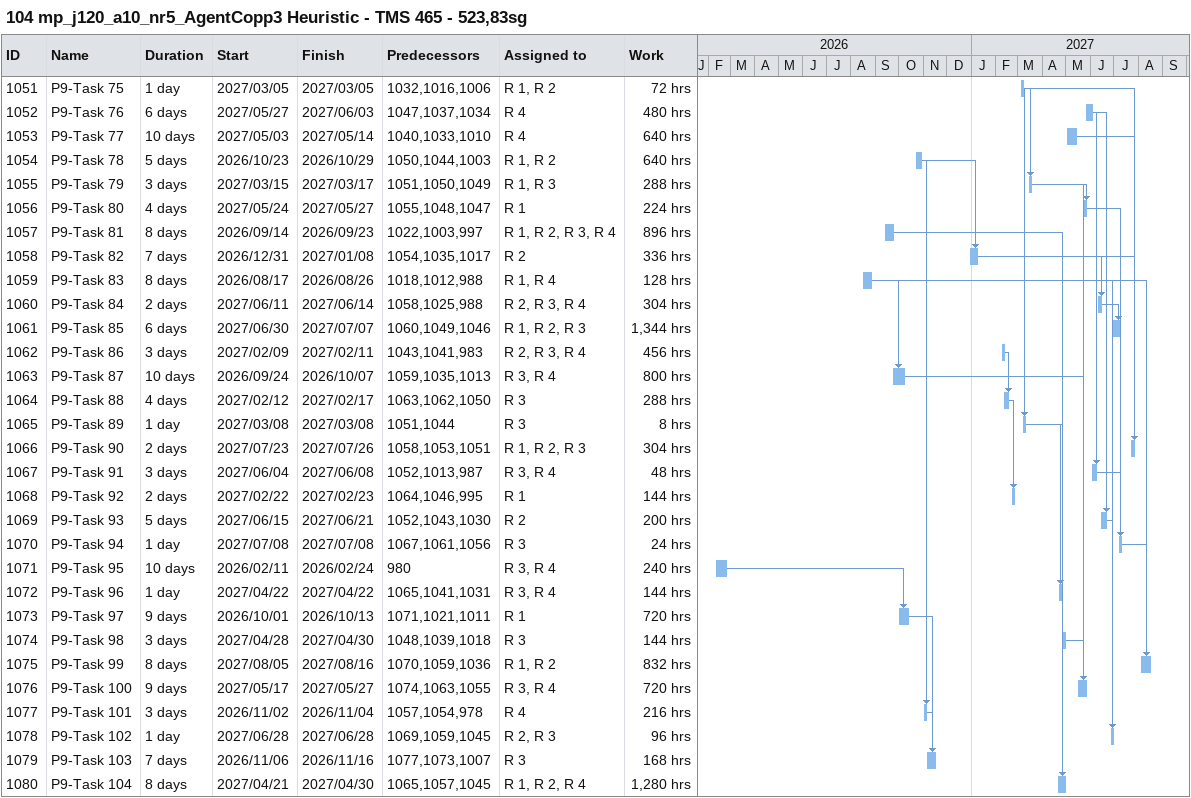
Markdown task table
104 mp_j120_a10_nr5_AgentCopp3 Heuristic - TMS 465 - 523,83sg

| ID | Task | Duration | Start | Finish | Predecessors | Resources | Work (h) |
|---|---|---|---|---|---|---|---|
| 1051 | P9-Task 75 | 1d | 2027-03-05 | 2027-03-05 | 1032, 1016, 1006 | R 1, R 2 | 72 |
| 1052 | P9-Task 76 | 6d | 2027-05-27 | 2027-06-03 | 1047, 1037, 1034 | R 4 | 480 |
| 1053 | P9-Task 77 | 10d | 2027-05-03 | 2027-05-14 | 1040, 1033, 1010 | R 4 | 640 |
| 1054 | P9-Task 78 | 5d | 2026-10-23 | 2026-10-29 | 1050, 1044, 1003 | R 1, R 2 | 640 |
| 1055 | P9-Task 79 | 3d | 2027-03-15 | 2027-03-17 | 1051, 1050, 1049 | R 1, R 3 | 288 |
| 1056 | P9-Task 80 | 4d | 2027-05-24 | 2027-05-27 | 1055, 1048, 1047 | R 1 | 224 |
| 1057 | P9-Task 81 | 8d | 2026-09-14 | 2026-09-23 | 1022, 1003, 997 | R 1, R 2, R 3, R 4 | 896 |
| 1058 | P9-Task 82 | 7d | 2026-12-31 | 2027-01-08 | 1054, 1035, 1017 | R 2 | 336 |
| 1059 | P9-Task 83 | 8d | 2026-08-17 | 2026-08-26 | 1018, 1012, 988 | R 1, R 4 | 128 |
| 1060 | P9-Task 84 | 2d | 2027-06-11 | 2027-06-14 | 1058, 1025, 988 | R 2, R 3, R 4 | 304 |
| 1061 | P9-Task 85 | 6d | 2027-06-30 | 2027-07-07 | 1060, 1049, 1046 | R 1, R 2, R 3 | 1344 |
| 1062 | P9-Task 86 | 3d | 2027-02-09 | 2027-02-11 | 1043, 1041, 983 | R 2, R 3, R 4 | 456 |
| 1063 | P9-Task 87 | 10d | 2026-09-24 | 2026-10-07 | 1059, 1035, 1013 | R 3, R 4 | 800 |
| 1064 | P9-Task 88 | 4d | 2027-02-12 | 2027-02-17 | 1063, 1062, 1050 | R 3 | 288 |
| 1065 | P9-Task 89 | 1d | 2027-03-08 | 2027-03-08 | 1051, 1044 | R 3 | 8 |
| 1066 | P9-Task 90 | 2d | 2027-07-23 | 2027-07-26 | 1058, 1053, 1051 | R 1, R 2, R 3 | 304 |
| 1067 | P9-Task 91 | 3d | 2027-06-04 | 2027-06-08 | 1052, 1013, 987 | R 3, R 4 | 48 |
| 1068 | P9-Task 92 | 2d | 2027-02-22 | 2027-02-23 | 1064, 1046, 995 | R 1 | 144 |
| 1069 | P9-Task 93 | 5d | 2027-06-15 | 2027-06-21 | 1052, 1043, 1030 | R 2 | 200 |
| 1070 | P9-Task 94 | 1d | 2027-07-08 | 2027-07-08 | 1067, 1061, 1056 | R 3 | 24 |
| 1071 | P9-Task 95 | 10d | 2026-02-11 | 2026-02-24 | 980 | R 3, R 4 | 240 |
| 1072 | P9-Task 96 | 1d | 2027-04-22 | 2027-04-22 | 1065, 1041, 1031 | R 3, R 4 | 144 |
| 1073 | P9-Task 97 | 9d | 2026-10-01 | 2026-10-13 | 1071, 1021, 1011 | R 1 | 720 |
| 1074 | P9-Task 98 | 3d | 2027-04-28 | 2027-04-30 | 1048, 1039, 1018 | R 3 | 144 |
| 1075 | P9-Task 99 | 8d | 2027-08-05 | 2027-08-16 | 1070, 1059, 1036 | R 1, R 2 | 832 |
| 1076 | P9-Task 100 | 9d | 2027-05-17 | 2027-05-27 | 1074, 1063, 1055 | R 3, R 4 | 720 |
| 1077 | P9-Task 101 | 3d | 2026-11-02 | 2026-11-04 | 1057, 1054, 978 | R 4 | 216 |
| 1078 | P9-Task 102 | 1d | 2027-06-28 | 2027-06-28 | 1069, 1059, 1045 | R 2, R 3 | 96 |
| 1079 | P9-Task 103 | 7d | 2026-11-06 | 2026-11-16 | 1077, 1073, 1007 | R 3 | 168 |
| 1080 | P9-Task 104 | 8d | 2027-04-21 | 2027-04-30 | 1065, 1057, 1045 | R 1, R 2, R 4 | 1280 |
